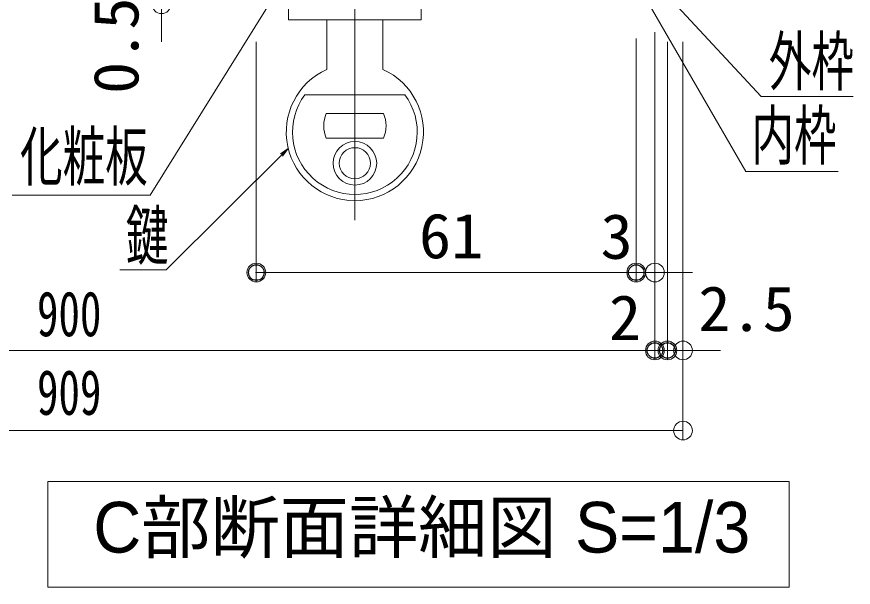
# Model space of a CAD drawing. Units: millimetres, scale not verified, with parts at other scales. Extents: x -1206 to 1200, y -831 to 831.
# Drawn here: x -975 to -706.8, y 156.1 to 339.1 of the extents above; entities that cross this region are included whole.
import ezdxf
from ezdxf.enums import TextEntityAlignment as Align

# ---------------------------------------------------------------- set-up
doc = ezdxf.new("R2010")
doc.units = ezdxf.units.MM
doc.header["$LTSCALE"] = 10
doc.header["$PDMODE"] = 32
doc.header["$PDSIZE"] = 5
for name, color, linetype, lineweight in [('0-1_0', 3, 'Continuous', 9), ('0-3_sunpou', 1, 'Continuous', 9), ('0-7_center', 5, 'Continuous', 9), ('1-3_1', 3, 'Continuous', 9), ('1-9_ｶﾞｲﾄﾞﾊﾟｲﾌﾟ', 2, 'Continuous', 9), ('1-A_ﾈｼﾞ', 2, 'Continuous', 9)]:
    doc.layers.add(name, color=color, linetype=linetype, lineweight=lineweight)
doc.layers.add('0-4_DEFPOINTS', color=7, linetype='Continuous')
doc.layers.add('0-E_moji', color=2, linetype='Continuous')
doc.styles.add('ＭＳ ゴシック', font='')
doc.styles.add('ＭＳ Ｐゴシック', font='')
doc.styles.get('ＭＳ ゴシック').set_extended_font_data('MS Gothic')
doc.styles.get('ＭＳ Ｐゴシック').set_extended_font_data('MS PGothic')

# ---------------------------------------------------------------- blocks, each defined once
blk = doc.blocks.new('_ORIGIN')
at = {"layer": '0-1_0', "color": 1}
blk.add_line((0, 0), (-10, 0), dxfattribs=at)
blk.add_circle((0, 0), 5, dxfattribs=at)
blk = doc.blocks.new('_OPEN')
at = {"layer": '0-1_0', "color": 1}
blk.add_line((0, 0), (-10, 0), dxfattribs=at)
blk.add_lwpolyline([(-10, 1.67), (0, 0), (-10, -1.67)], dxfattribs=at)

msp = doc.modelspace()

# ---------------------------------------------------------------- linework, layer by layer
at = {"layer": '0-3_sunpou'}
for p, q in [((-928.56, 337.13), (-928.56, 331.13)), ((-770.36, 334.13), (-770.36, 229.08)), ((-770.36, 333.13), (-770.36, 229.08)), ((-770.36, 333.13), (-770.36, 254.08)), ((-898.16, 331.13), (-898.16, 254.08)), ((-776.36, 332.13), (-776.36, 254.08)), ((-776.36, 332.13), (-776.36, 254.08)), ((-766.36, 331.13), (-766.36, 229.08)), ((-766.36, 331.13), (-766.36, 229.08)), ((-761.36, 331.13), (-761.36, 203.39)), ((-761.36, 331.13), (-761.36, 229.08)), ((-782.36, 257.08), (-892.16, 257.08)), ((-782.36, 257.08), (-788.36, 257.08)), ((-770.36, 257.08), (-776.36, 257.08)), ((-764.36, 257.08), (-758.36, 257.08)), ((-776.36, 232.08), (-1118.54, 232.08)), ((-776.36, 232.08), (-782.36, 232.08)), ((-772.36, 232.08), (-778.36, 232.08)), ((-766.36, 232.08), (-770.36, 232.08)), ((-761.36, 232.08), (-766.36, 232.08)), ((-760.36, 232.08), (-754.36, 232.08)), ((-755.36, 232.08), (-749.36, 232.08)), ((-767.36, 206.39), (-1118.54, 206.39))]:
    msp.add_line(p, q, dxfattribs=at)
at = {"layer": '0-3_sunpou', "color": 7}
for points in [[(-976.47, 281.9), (-932.2, 281.9), (-894.58, 342.29)], [(-711.6, 289.5), (-741.17, 289.5), (-772.34, 343.27)], [(-706.76, 313.51), (-736.33, 313.51), (-763.17, 342.41)], [(-941.9, 257.96), (-927.03, 257.96), (-888.64, 296.19)]]:
    msp.add_lwpolyline(points, dxfattribs=at)
at = {"layer": '0-4_DEFPOINTS'}
for p in [(-898.16, 257.08), (-776.36, 257.08), (-770.36, 232.08), (-766.36, 232.08)]:
    msp.add_point(p, dxfattribs=at)
at = {"layer": '0-7_center'}
msp.add_line((-866.56, 273.86), (-866.56, 430.25), dxfattribs=at)
at = {"layer": '1-3_1'}
msp.add_lwpolyline([(-965.02, 190.04), (-727.34, 190.04), (-727.34, 156.13), (-965.02, 156.13)], close=True, dxfattribs=at)
at = {"layer": '1-9_ｶﾞｲﾄﾞﾊﾟｲﾌﾟ'}
for p, q in [((-887.86, 343.13), (-887.86, 338.13)), ((-845.26, 343.13), (-845.26, 338.13)), ((-887.86, 338.13), (-845.26, 338.13))]:
    msp.add_line(p, q, dxfattribs=at)
at = {"layer": '1-A_ﾈｼﾞ'}
for p, q in [((-875.56, 338.13), (-875.56, 322.21)), ((-857.56, 338.13), (-857.56, 322.21)), ((-882.56, 314.13), (-850.56, 314.13)), ((-875.72, 308.13), (-857.39, 308.13)), ((-875.72, 300.13), (-857.39, 300.13))]:
    msp.add_line(p, q, dxfattribs=at)
for radius in [7, 5]:
    msp.add_circle((-866.56, 292.13), radius, dxfattribs=at)
for centre, radius, start, end in [((-866.56, 302.13), 22, 114.1477, 65.8522), ((-866.56, 302.13), 20, 143.1301, 36.8699), ((-866.56, 304.13), 10, 156.4217, 203.5781), ((-866.56, 304.13), 10, 336.4219, 23.5783)]:
    msp.add_arc(centre, radius, start, end, dxfattribs=at)

# ---------------------------------------------------------------- block references
at = {"layer": '0-3_sunpou'}
for name, p, xscale, yscale, rotation in [('_ORIGIN', (-928.56, 343.13), 0.6, 0.6, 90), ('_OPEN', (-887.92, 296.89), 0.3, 0.3, 44.14246), ('_ORIGIN', (-898.16, 257.08), 0.6, 0.6, 180), ('_ORIGIN', (-770.36, 257.08), 0.6, 0.6, 180), ('_ORIGIN', (-766.36, 232.08), 0.6, 0.6, 180), ('_ORIGIN', (-761.36, 232.08), 0.6, 0.6, 180)]:
    msp.add_blockref(name, p, dxfattribs=dict(at, xscale=xscale, yscale=yscale, rotation=rotation))
at = {"layer": '0-3_sunpou', "xscale": 0.6, "yscale": 0.6}
for p in [(-776.36, 257.08), (-776.36, 257.08), (-770.36, 232.08), (-770.36, 232.08), (-766.36, 232.08), (-761.36, 206.39)]:
    msp.add_blockref('_ORIGIN', p, dxfattribs=at)

# ---------------------------------------------------------------- texts
at = {"layer": '0-3_sunpou', "color": 2, "style": 'ＭＳ ゴシック', "width": 1.05}
msp.add_text('0.5', height=14.44, rotation=90, dxfattribs=at).set_placement((-931.62, 314.37), align=Align.BOTTOM_LEFT)
at = {"layer": '0-3_sunpou', "color": 2, "style": 'ＭＳ ゴシック'}
for s, height, width, p in [('外枠', 15.4, 0.65, (-733.83, 312.52)), ('内枠', 15.4, 0.65, (-739.42, 288.74)), ('化粧板', 15.4, 0.65, (-973.92, 282.01)), ('鍵', 15.4, 0.65, (-939.98, 256.63)), ('61', 14.44, 1.05, (-846.01, 257.31)), ('3', 14.44, 1.05, (-787.79, 257.14)), ('内枠外形寸法\u3000900', 14.44, 0.7, (-1064.99, 232.31)), ('2.5', 14.44, 1.05, (-756.44, 233.97)), ('2', 14.44, 1.05, (-785.11, 231.09)), ('外枠外形寸法\u3000909', 14.44, 0.7, (-1064.99, 207.1))]:
    msp.add_text(s, height=height, dxfattribs=dict(at, width=width)).set_placement(p, align=Align.BOTTOM_LEFT)
at = {"layer": '0-E_moji', "style": 'ＭＳ Ｐゴシック'}
msp.add_text('C部断面詳細図 S=1/3', height=16.27, dxfattribs=at).set_placement((-950.43, 162.37), align=Align.BOTTOM_LEFT)

doc.saveas('drawing.dxf')
